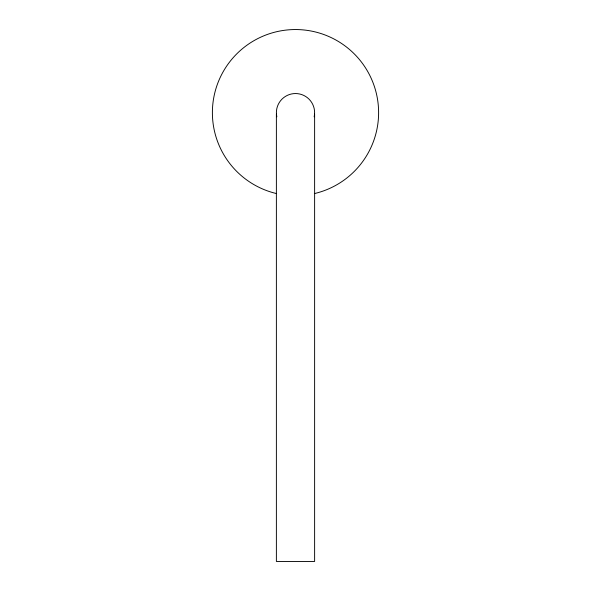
<?xml version="1.0" encoding="UTF-8"?>
<svg xmlns="http://www.w3.org/2000/svg" width="591" height="591" viewBox="0 0 591 591"><rect width="100%" height="100%" fill="white"/><g stroke="black" fill="none" stroke-linecap="round" stroke-linejoin="round"><path stroke-width="0.89" d="M314.619 114.078L314.619 561.45L276.381 561.45L276.381 114.078M276.61 193.589A83.109 83.109 0 0 1 226.907 65.727A83.109 83.109 0 0 1 364.093 65.727A83.109 83.109 0 0 1 314.39 193.589M276.839 116.804A19.119 19.119 0 0 1 295.5 93.541A19.119 19.119 0 0 1 314.161 116.804"/></g></svg>
